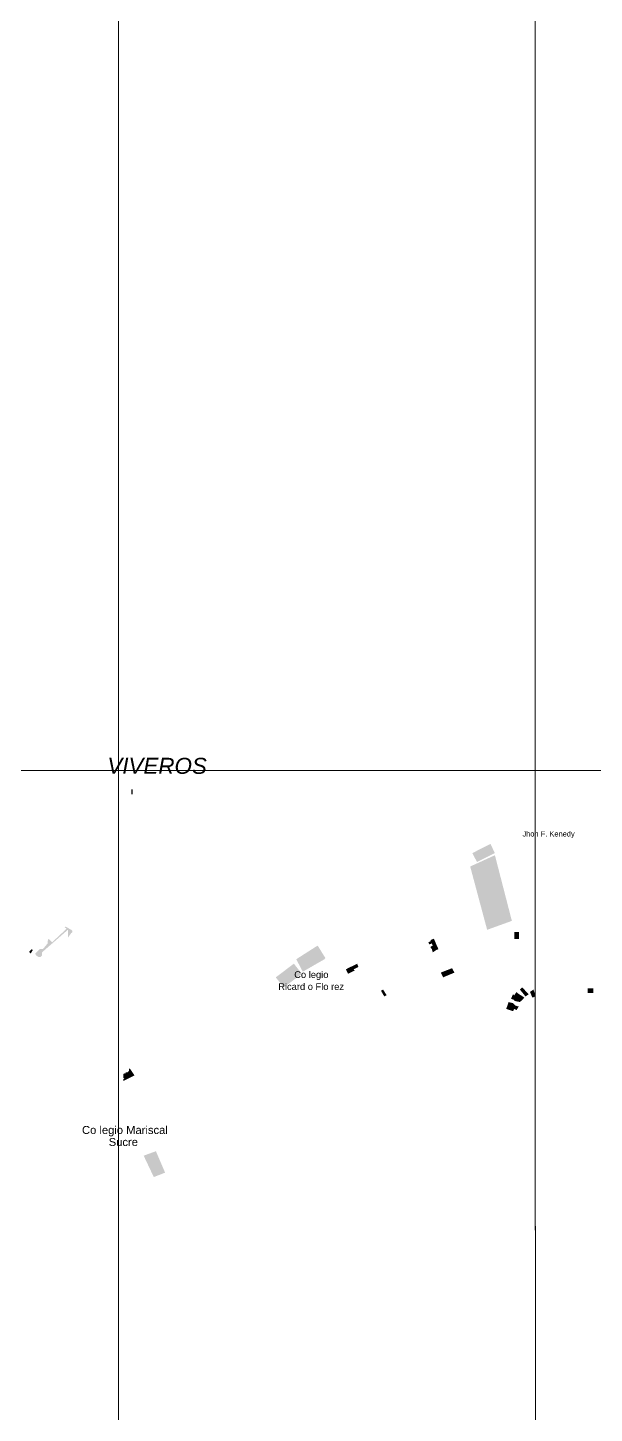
# Model space of a CAD drawing. Header units: millimetres. Extents: x -3588 to 75209, y -3737 to 38254.
# Drawn here: x 28741 to 29420, y 3094 to 4756 of the extents above; entities that cross this region are included whole.
import ezdxf

# ---------------------------------------------------------------- set-up
doc = ezdxf.new("R2010")
doc.units = ezdxf.units.MM
for name, color, linetype in [('H', 250, 'Continuous'), ('P', 253, 'Continuous'), ('T', 7, 'Continuous')]:
    doc.layers.add(name, color=color, linetype=linetype)

msp = doc.modelspace()

# ---------------------------------------------------------------- hatches: boundary and pattern name
at = {"layer": 'H', "linetype": 'Continuous'}
for points in [[(29279.447, 3754.862), (29273.798, 3765.584), (29295.531, 3776.595), (29300.892, 3765.584), (29279.447, 3754.862), (29279.447, 3754.862)], [(29271.253, 3749.501), (29300.892, 3763.056), (29321.217, 3684.285), (29291.578, 3673.563), (29271.253, 3749.501), (29271.253, 3749.501)], [(28756.366, 3641.107), (28753.549, 3641.107), (28751.005, 3642.516), (28749.596, 3645.044), (28754.957, 3650.422), (28758.91, 3650.422), (28764.56, 3657.191), (28764.56, 3660.008), (28765.68, 3662.84), (28769.921, 3658.599), (28787.413, 3674.971), (28784.884, 3676.38), (28786.005, 3677.516), (28792.774, 3673.563), (28794.199, 3672.155), (28794.199, 3670.746), (28792.774, 3669.61), (28788.821, 3663.961), (28788.821, 3673.563), (28757.774, 3646.469), (28757.774, 3643.636), (28757.774, 3642.516), (28756.366, 3641.107), (28756.366, 3641.107)], [(29233.148, 3650.422), (29230.604, 3649.285), (29226.379, 3646.469), (29225.243, 3650.422), (29223.834, 3651.83), (29223.834, 3653.238), (29226.379, 3654.647), (29225.243, 3657.191), (29222.426, 3656.055), (29221.018, 3658.599), (29223.834, 3660.008), (29223.834, 3661.432), (29227.787, 3662.84), (29230.604, 3656.055), (29233.148, 3650.422), (29233.148, 3650.422)], [(29324.049, 3662.552), (29329.699, 3662.552), (29329.699, 3671.018), (29324.049, 3671.018), (29324.049, 3662.552)], [(28745.355, 3650.422), (28746.764, 3649.285), (28744.235, 3645.044), (28742.811, 3646.469), (28742.811, 3647.877), (28745.355, 3650.422), (28745.355, 3650.422)], [(29070.551, 3623.311), (29062.645, 3638.275), (29088.331, 3654.647), (29097.645, 3639.683), (29096.525, 3638.275), (29070.551, 3623.311), (29070.551, 3623.311)], [(29047.681, 3604.395), (29038.095, 3616.542), (29059.828, 3632.914), (29069.43, 3620.783), (29047.681, 3604.395), (29047.681, 3604.395)], [(29137.174, 3628.961), (29131.525, 3626.144), (29132.933, 3624.72), (29127.572, 3622.191), (29124.755, 3620.783), (29122.211, 3626.144), (29127.572, 3628.961), (29130.405, 3630.097), (29135.766, 3632.914), (29137.174, 3628.961), (29137.174, 3628.961)], [(29238.798, 3616.542), (29235.965, 3622.191), (29249.52, 3627.552), (29252.353, 3622.191), (29238.798, 3616.542), (29238.798, 3616.542)], [(29168.221, 3593.672), (29164.268, 3600.458), (29166.813, 3601.866), (29171.054, 3595.081), (29168.221, 3593.672), (29168.221, 3593.672)], [(29324.049, 3595.081), (29325.458, 3595.081), (29333.652, 3589.447), (29330.819, 3586.903), (29324.049, 3588.311), (29324.049, 3589.447), (29320.097, 3590.856), (29322.641, 3596.217), (29324.049, 3595.081), (29324.049, 3595.081)], [(29328.002, 3597.625), (29336.18, 3592.264), (29333.652, 3589.447), (29325.458, 3595.081), (29324.049, 3595.081), (29326.866, 3599.034), (29328.002, 3597.625), (29328.002, 3597.625)], [(29330.819, 3601.866), (29333.652, 3604.395), (29341.542, 3596.217), (29337.589, 3593.672), (29330.819, 3601.866), (29330.819, 3601.866)], [(29342.966, 3599.034), (29347.191, 3601.866), (29349.735, 3593.672), (29345.783, 3592.264), (29342.966, 3599.034), (29342.966, 3599.034)], [(29412.118, 3597.625), (29418.887, 3597.625), (29418.887, 3603.275), (29412.118, 3603.275), (29412.118, 3597.625)], [(29315.856, 3582.662), (29324.049, 3578.709), (29322.641, 3575.892), (29314.447, 3578.709), (29315.856, 3582.662), (29315.856, 3582.662)], [(29325.458, 3582.662), (29329.411, 3581.542), (29326.866, 3577.301), (29324.049, 3578.709), (29315.856, 3582.662), (29317.264, 3586.903), (29322.641, 3585.495), (29325.458, 3582.662), (29325.458, 3582.662)], [(28861.942, 3507.012), (28863.351, 3507.012), (28868.712, 3498.834), (28855.173, 3492.049), (28855.173, 3493.457), (28855.173, 3494.593), (28856.581, 3494.593), (28855.173, 3496.002), (28855.173, 3497.41), (28855.173, 3500.243), (28856.581, 3501.363), (28857.989, 3501.363), (28857.989, 3502.771), (28859.398, 3502.771), (28860.534, 3502.771), (28861.942, 3504.196), (28861.942, 3505.604), (28861.942, 3507.012), (28861.942, 3507.012)], [(28891.869, 3376.886), (28879.722, 3402.572), (28894.398, 3407.933), (28905.408, 3382.247), (28891.869, 3376.886), (28891.869, 3376.886)]]:
    msp.add_hatch(color=256, dxfattribs=at).paths.add_polyline_path(points)

# ---------------------------------------------------------------- linework, layer by layer
at = {"layer": 'P', "const_width": 1.2}
for points in [[(28849.638, -525.047), (28849.581, 8545.876)], [(29350.034, -546.308), (29348.437, 8548.032)], [(20623.375, 3864.679), (35824.005, 3864.679)]]:
    msp.add_lwpolyline(points, dxfattribs=at)
at = {"layer": 'P'}
msp.add_lwpolyline([(28865.895, 3836.161), (28865.895, 3841.81)], dxfattribs=at)

# ---------------------------------------------------------------- texts
at = {"layer": 'T', "attachment_point": 1}
for s, insert, char_height in [('{\\fArial|b0|i1|c0|p18;VIVEROS}', (28836.208, 3879.915), 19.20446), ('{\\fArial|b0|i0|c0|p18;Jhon F. Kenedy}', (29333.924, 3791.894), 6.40149), ('{\\fArial|b0|i0|c0|p18;Co legio}', (29060.26, 3623.855), 8.00186), ('{\\fArial|b0|i0|c0|p18;Ricard o Flo rez}', (29041.056, 3609.452), 8.00186), ('{\\fArial|b0|i0|c0|p18;Co legio Mariscal}', (28805.801, 3438.212), 9.60223), ('{\\fArial|b0|i0|c0|p18;Sucre}', (28837.809, 3423.809), 9.60223)]:
    msp.add_mtext(s, dxfattribs=dict(at, insert=insert, char_height=char_height))

doc.saveas('drawing.dxf')
